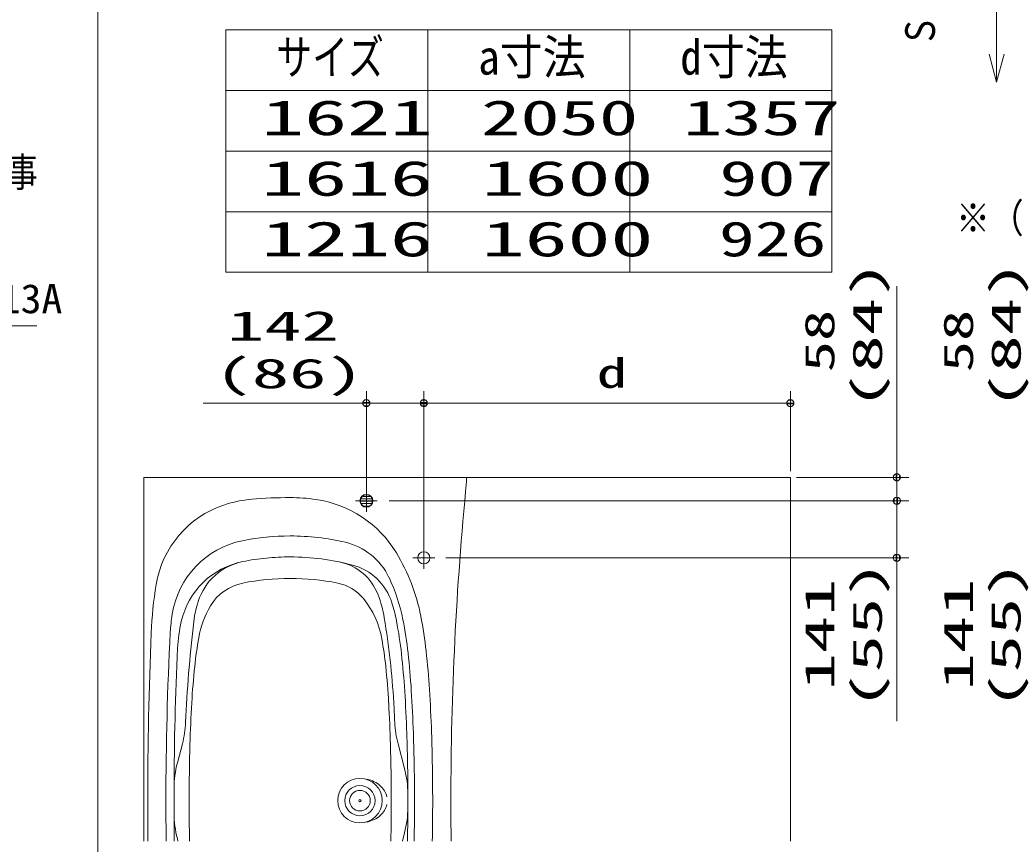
# Model space of a CAD drawing. Units: millimetres on the paper. Extents: x -305 to 305, y -152 to 152.
# Drawn here: x -49.5 to 32.7, y -49.2 to 18.8 of the extents above; entities that cross this region are included whole.
import ezdxf
from ezdxf.enums import TextEntityAlignment as Align

# ---------------------------------------------------------------- set-up
doc = ezdxf.new("R2010")
doc.units = ezdxf.units.MM
doc.linetypes.add('LONG_CHAIN', pattern=[21, 18, -1, 1, -1])
doc.linetypes.add('LONG_DOUBLE_CHAIN', pattern=[21.8, 18, -1, 0.6, -0.6, 0.6, -1])
doc.layers.add('0-1_RV', color=7, linetype='Continuous', lineweight=9)
doc.layers.add('0-2_0', color=7, linetype='Continuous', lineweight=9)
doc.styles.add('ＭＳ ゴシック', font='')
doc.styles.get('ＭＳ ゴシック').set_extended_font_data('MS Gothic')

# ---------------------------------------------------------------- blocks, each defined once
blk = doc.blocks.new('_DOTSMALL')
at = {"layer": '0-2_0'}
for p, q in [((0.0746, 0.1), (-0.0746, 0.1)), ((0.1223, -0.0248), (-0.1223, -0.0248))]:
    blk.add_line(p, q, dxfattribs=at)
for points in [[(0.125, 0), (0.124, 0.0157), (0.1211, 0.0311), (0.1162, 0.046), (0.1095, 0.0602), (0.1011, 0.0735), (0.0911, 0.0856), (0.0797, 0.0963), (0.067, 0.1055), (0.0532, 0.1131), (0.0386, 0.1189), (0.0234, 0.1228), (0.0078, 0.1248), (-0.0078, 0.1248), (-0.0234, 0.1228), (-0.0386, 0.1189), (-0.0532, 0.1131), (-0.067, 0.1055), (-0.0797, 0.0963), (-0.0911, 0.0856), (-0.1011, 0.0735), (-0.1095, 0.0602), (-0.1162, 0.046), (-0.1211, 0.0311), (-0.124, 0.0157), (-0.125, 0), (0, 0)], [(-0.125, 0), (-0.124, -0.0157), (-0.1211, -0.0311), (-0.1162, -0.046), (-0.1095, -0.0602), (-0.1011, -0.0735), (-0.0911, -0.0856), (-0.0797, -0.0963), (-0.067, -0.1055), (-0.0532, -0.1131), (-0.0386, -0.1189), (-0.0234, -0.1228), (-0.0078, -0.1248), (0.0078, -0.1248), (0.0234, -0.1228), (0.0386, -0.1189), (0.0532, -0.1131), (0.067, -0.1055), (0.0797, -0.0963), (0.0911, -0.0856), (0.1011, -0.0735), (0.1095, -0.0602), (0.1162, -0.046), (0.1211, -0.0311), (0.124, -0.0157), (0.125, 0), (0, 0)]]:
    blk.add_lwpolyline(points, close=True, dxfattribs=at)
blk = doc.blocks.new('_OPEN30')
at = {"layer": '0-2_0'}
blk.add_line((0, 0), (-1, 0), dxfattribs=at)
blk.add_lwpolyline([(-1, 0.2679), (0, 0), (-1, -0.2679)], dxfattribs=at)

msp = doc.modelspace()

# ---------------------------------------------------------------- linework, layer by layer
at = {"layer": '0-1_RV'}
for p, q in [((-43.041, 59.627), (-43.041, -57.102)), ((31.101, 31.993), (31.101, 16.004)), ((-32.479, 18.003), (-32.479, -1.997)), ((-32.479, 18.003), (17.521, 18.003)), ((-15.813, 18.003), (-15.813, -1.997)), ((0.854, 18.003), (0.854, -1.997)), ((17.521, 18.003), (17.521, -1.997)), ((-32.479, 13.003), (17.521, 13.003)), ((-32.479, 8.003), (17.521, 8.003)), ((-32.479, 3.003), (17.521, 3.003)), ((-32.479, -1.997), (17.521, -1.997)), ((22.87, -18.912), (22.87, -3.128)), ((-20.878, -20.346), (-20.878, -11.788)), ((-16.145, -24.146), (-16.145, -11.788)), ((-16.145, -25.046), (-16.145, -11.788)), ((14.088, -18.412), (14.088, -11.788)), ((-20.878, -12.788), (-34.342, -12.788)), ((-20.878, -12.788), (-16.145, -12.788)), ((-18.558, -12.788), (-16.238, -12.788)), ((-16.145, -12.788), (14.088, -12.788)), ((-39.245, -18.912), (14.088, -18.912)), ((-39.245, -18.912), (-39.245, -48.912)), ((-12.612, -18.912), (-12.612, -19.247)), ((14.088, -18.912), (14.088, -48.912)), ((14.588, -18.912), (23.87, -18.912)), ((22.87, -18.912), (22.87, -20.846)), ((-20.492, -20.479), (-21.264, -20.479)), ((-20.348, -20.879), (-21.409, -20.879)), ((-20.372, -20.679), (-21.385, -20.679)), ((-20.399, -21.079), (-21.357, -21.079)), ((-20.568, -21.279), (-21.189, -21.279)), ((-18.997, -20.846), (23.87, -20.846)), ((22.87, -20.846), (22.87, -25.546)), ((22.87, -23.226), (22.87, -20.906)), ((-14.321, -25.546), (23.87, -25.546)), ((22.87, -25.546), (22.87, -39.01)), ((-36.052, -40.886), (-36.468, -42.462)), ((-18.271, -40.886), (-17.733, -42.928)), ((-17.913, -48.912), (-17.733, -48.23)), ((-36.416, -48.912), (-36.468, -48.715))]:
    msp.add_line(p, q, dxfattribs=at)
at = {"layer": '0-1_RV', "linetype": 'LONG_CHAIN'}
for p, q in [((-20.878, -20.108), (-20.878, -21.746)), ((-19.978, -20.846), (-21.778, -20.846)), ((-16.145, -24.646), (-16.145, -26.446)), ((-15.245, -25.546), (-17.045, -25.546))]:
    msp.add_line(p, q, dxfattribs=at)
at = {"layer": '0-1_RV'}
msp.add_lwpolyline([(-48.052, -6.402), (-63.859, -6.402), (-68.078, 4.339)], dxfattribs=at)
for centre, radius in [((-20.878, -20.846), 0.533), ((-20.878, -20.846), 0.5), ((-16.145, -25.546), 0.5), ((-21.412, -45.579), 1.833), ((-21.412, -45.579), 1.25), ((-21.412, -45.579), 0.85), ((-21.412, -45.579), 0.1), ((-21.412, -45.579), 0.0833)]:
    msp.add_circle(centre, radius, dxfattribs=at)
for centre, radius, start, end in [((253.422, -45.579), 267.333, 174.34726, 180), ((-29.993, -29.098), 8.333, 108.46728, 170.71873), ((-29.465, -30.679), 10, 94.95444, 108.46728), ((-27.162, -57.246), 36.667, 89.99999, 94.95444), ((-27.162, -35.246), 14.667, 81.67971, 90), ((-26.39, -29.969), 9.333, 31.16034, 81.67971), ((-27.162, -43.746), 20, 90.00001, 101.32804), ((-27.162, -43.746), 20, 76.84989, 89.99999), ((-29.65, -31.326), 7.333, 101.32804, 171.15395), ((-23.825, -29.464), 5.333, 25.55599, 76.84989), ((-32.095, -33.418), 16, 11.00864, 31.16034), ((-29.805, -32.234), 6.5, 101.29342, 167.16152), ((-30.132, -30.599), 4.833, 101.30119, 162.46615), ((-23.97, -30.134), 4.333, 20.76615, 78.24482), ((-23.228, -30.652), 4.667, 17.32322, 75.13371), ((-5.32, -33.13), 33.333, 170.71873, 177.6217), ((-30.295, -31.556), 4, 101.29342, 149.17082), ((-27.162, -47.246), 20, 90.00001, 101.29342), ((-27.162, -47.246), 20, 78.7065, 89.99999), ((-23.963, -31.229), 3.667, 39.15375, 78.7065), ((-32.095, -33.418), 14.5, 11.00864, 25.55599), ((-16.512, -27.72), 0.333, 184.46931, 184.50491), ((-16.512, -27.72), 0.333, 184.46931, 184.50491), ((-29.268, -32.143), 10, 9.45382, 20.76615), ((-25.539, -32.104), 9.667, 162.16474, 173.82697), ((-26.826, -33.547), 8, 149.65551, 169.86186), ((-26.825, -33.521), 7.333, 10.07233, 38.92663), ((-32.096, -33.418), 13.956, 11.00864, 17.32322), ((-22.404, -32.454), 14.667, 171.15395, 176.99943), ((-51.072, -37.11), 35.333, 6.27211, 11.00864), ((-23.465, -33.664), 13, 167.22256, 177.09528), ((79.775, -44.18), 115.67, 173.48916, 177.49565), ((-84.182, -41.287), 65.669, 3.31712, 9.45382), ((-51.073, -37.11), 33.289, 6.27211, 11.00864), ((-51.072, -37.11), 33.833, 6.27211, 11.00864), ((294.422, -45.579), 333.333, 177.6217, 180), ((229.755, -45.579), 267.167, 177.01914, 180), ((-3.294, -37.821), 31.917, 169.74567, 174.03081), ((-51.029, -37.821), 31.917, 5.96919, 10.07234), ((229.755, -45.579), 266.5, 177.29578, 179.7797), ((-84.207, -40.752), 66.623, 3.62322, 6.27211), ((-84.206, -40.752), 67.167, 3.62322, 6.27211), ((-84.206, -40.752), 68.667, 3.62322, 6.27211), ((29.858, -41.287), 65.25, 174.03081, 176.68288), ((-84.182, -41.287), 65.25, 3.31712, 5.96919), ((-134.107, -43.911), 116.623, 1.91139, 3.62322), ((-134.106, -43.911), 117.167, 1.91139, 3.62322), ((-134.106, -43.911), 118.667, 1.91139, 3.62323), ((79.775, -44.18), 115.25, 176.68288, 178.39679), ((-134.098, -44.18), 115.25, 1.60321, 3.31712), ((-134.093, -44.21), 115.667, 2.51885, 3.35194), ((-44.11, -38.762), 8.333, 345.23097, 357.49565), ((-10.213, -38.761), 8.333, 182.51885, 194.76903), ((-184.079, -45.579), 166.623, 0, 1.9155), ((-184.078, -45.579), 167.167, 0, 1.91139), ((-184.078, -45.579), 168.667, 0, 1.91139), ((129.755, -45.579), 165.25, 178.39679, 180), ((-184.078, -45.579), 165.25, 0, 1.60321), ((-28.41, -44.586), 8.333, 165.23097, 179.7797), ((-25.791, -45.052), 8.333, 0.19076, 14.76903), ((229.755, -45.579), 266.5, 179.7797, 180), ((294.422, -45.579), 333.333, 180, 180.57297), ((229.755, -45.579), 267.167, 180, 180.71488), ((229.755, -45.579), 266.5, 180, 180.22441), ((129.755, -45.579), 165.25, 180, 181.15582), ((-184.078, -45.579), 165.25, 358.84418, 0), ((-184.079, -45.579), 166.623, 358.85371, 0), ((-184.078, -45.579), 167.167, 358.85744, 0), ((-184.078, -45.579), 168.667, 358.8676, 0), ((253.422, -45.579), 267.333, 180, 180.71443), ((229.755, -45.579), 266.5, 180.22441, 180.71666), ((-28.41, -46.59), 8.333, 180.22441, 194.76842), ((-25.791, -46.106), 8.333, 345.23097, 359.80924)]:
    msp.add_arc(centre, radius, start, end, dxfattribs=at)
at = {"layer": '0-1_RV', "linetype": 'LONG_DOUBLE_CHAIN'}
for start, end in [(90.00001, 101.29342), (75.13371, 89.99999)]:
    msp.add_arc((-27.162, -45.472), 20, start, end, dxfattribs=at)
for start_param, end_param in [(3.318068, 4.44147), (1.841716, 2.965117)]:
    msp.add_ellipse((-21.412, -45.579), major_axis=(-2.25, 0), ratio=0.814815, start_param=start_param, end_param=end_param, dxfattribs=at)

# ---------------------------------------------------------------- block references
at = {"layer": '0-1_RV', "xscale": 2.32, "yscale": 2.32}
for name, p, rotation in [('_OPEN30', (31.101, 13.684), 270), ('_DOTSMALL', (-20.878, -12.788), 180), ('_DOTSMALL', (-16.145, -12.788), 180), ('_DOTSMALL', (22.87, -18.912), 270), ('_DOTSMALL', (22.87, -20.846), 90), ('_DOTSMALL', (22.87, -20.846), 90), ('_DOTSMALL', (22.87, -25.546), 270)]:
    msp.add_blockref(name, p, dxfattribs=dict(at, rotation=rotation))
for p in [(-16.145, -12.788), (14.088, -12.788)]:
    msp.add_blockref('_DOTSMALL', p, dxfattribs=at)

# ---------------------------------------------------------------- texts
at = {"layer": '0-1_RV', "style": 'ＭＳ ゴシック'}
for s, height, width, p in [('ＳＢＦＬ', 2.444, 0.8, (26.741, 16.569)), ('(84)', 2.441, 1.85, (22.382, -13.323)), ('(84)', 2.441, 1.85, (33.819, -13.323)), (' 58', 2.444, 1.55, (18.45, -12.815)), (' 58', 2.444, 1.55, (29.887, -12.815)), ('(55)', 2.441, 1.85, (22.372, -38.061)), ('(55)', 2.441, 1.85, (33.808, -38.061)), ('141', 2.441, 1.85, (18.449, -36.486)), ('141', 2.441, 1.85, (29.885, -36.486))]:
    msp.add_text(s, height=height, rotation=90, dxfattribs=dict(at, width=width)).set_placement(p, align=Align.BOTTOM_LEFT)
for s, height, width, p in [('サイズ', 2.889, 0.75, (-28.301, 13.448)), ('a寸法', 2.889, 0.9, (-11.654, 13.448)), ('d寸法', 2.889, 0.9, (5.012, 13.448)), ('1621', 2.889, 1.8, (-29.546, 8.448)), ('2050', 2.886, 1.65, (-11.416, 8.448)), ('1357', 2.886, 1.65, (5.251, 8.448)), ('以降設備工事', 2.405, 0.75, (-62.755, 4.332)), ('1616', 2.889, 1.8, (-29.546, 3.448)), ('1600', 2.889, 1.8, (-11.361, 3.448)), ('907', 2.886, 1.6, (8.235, 3.448)), ('※（\u3000）内寸法は1216サイズを示す。', 2.405, 0.85, (27.758, 0.558)), ('1216', 2.889, 1.8, (-29.546, -1.552)), ('1600', 2.889, 1.8, (-11.361, -1.552)), ('926', 2.889, 1.5, (8.205, -1.552)), ('樹脂管13A', 2.405, 1.05, (-61.443, -6.092)), ('142', 2.441, 1.85, (-32.373, -8.367)), ('(86)', 2.441, 1.85, (-33.393, -12.292)), ('d', 2.441, 1.5, (-1.875, -12.258))]:
    msp.add_text(s, height=height, dxfattribs=dict(at, width=width)).set_placement(p, align=Align.BOTTOM_LEFT)

doc.saveas('drawing.dxf')
